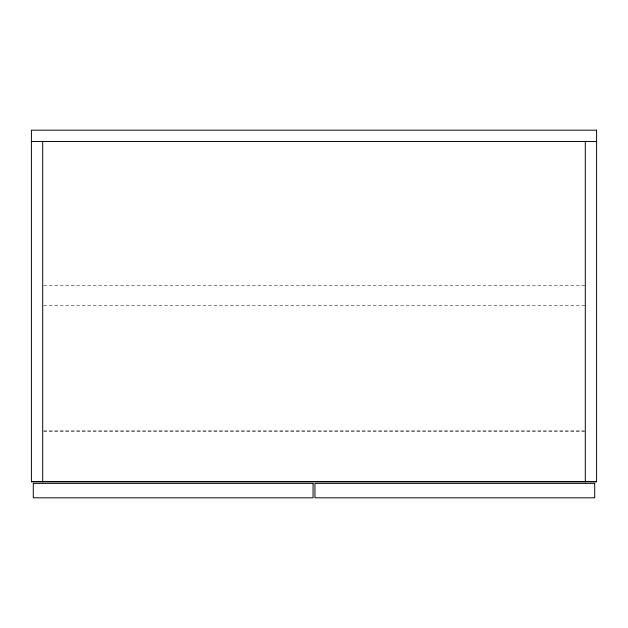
<?xml version="1.0" encoding="UTF-8"?>
<svg xmlns="http://www.w3.org/2000/svg" width="628" height="628" viewBox="0 0 628 628"><rect width="100%" height="100%" fill="white"/><g stroke="black" fill="none" stroke-linecap="round" stroke-linejoin="round"><path stroke-width="0.47" stroke-dasharray="3.14 2.35" d="M43.685 285.552L585.296 285.552M43.685 305.648L585.296 305.648M43.685 430.871L584.315 430.871M43.685 431.248L585.296 431.248"/><path stroke-width="0.94" d="M31.4 141.488L596.6 141.488M31.4 481.488L596.6 481.488M585.296 141.488L585.296 481.864M42.704 141.488L42.704 481.864M596.6 130.184L31.4 130.184L31.4 481.864L596.6 481.864L596.6 130.184M313.058 483.372L33.284 483.372L33.284 497.816L313.058 497.816L313.058 483.372M594.716 483.372L314.942 483.372L314.942 497.816L594.716 497.816L594.716 483.372"/></g></svg>
